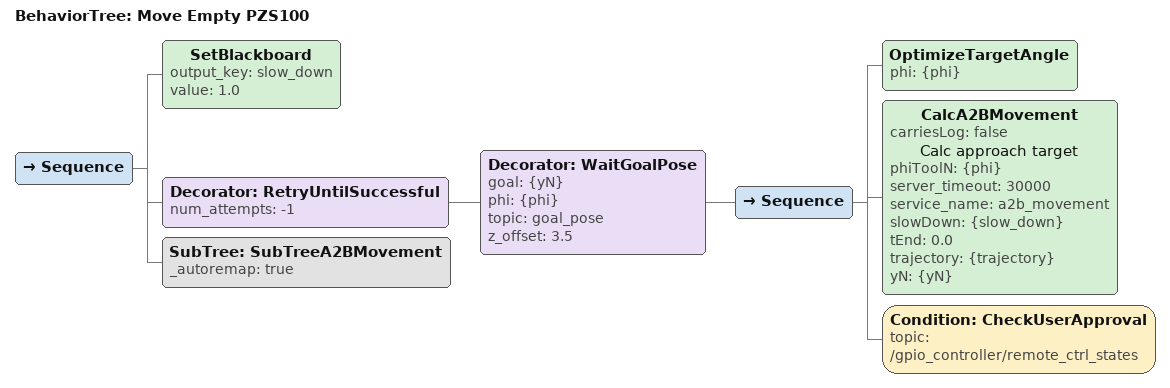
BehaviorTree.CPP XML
<?xml version="1.0"?>
<root main_tree_to_execute="Move Empty PZS100" BTCPP_format="4">
  <include
    path="install/epsilon_crane_behavior_tree/share/epsilon_crane_behavior_tree/behavior_trees/subtree_a2b_movement.xml"/>
  <BehaviorTree ID="Move Empty PZS100">
    <Sequence>
      <SetBlackboard output_key="slow_down" value="1.0"/>
      <Decorator ID="RetryUntilSuccessful" num_attempts="-1">
        <Decorator ID="WaitGoalPose" goal="{yN}" phi="{phi}" topic="goal_pose" z_offset="3.5">
          <Sequence>
            <OptimizeTargetAngle phi="{phi}"/>
            <CalcA2BMovement carriesLog="false"
              name="Calc approach target" phiToolN="{phi}"
              server_timeout="30000" service_name="a2b_movement" slowDown="{slow_down}" tEnd="0.0"
              trajectory="{trajectory}" yN="{yN}"/>
            <Condition ID="CheckUserApproval" topic="/gpio_controller/remote_ctrl_states"/>
          </Sequence>
        </Decorator>
      </Decorator>
      <SubTree ID="SubTreeA2BMovement" _autoremap="true"/>
    </Sequence>
  </BehaviorTree>
</root>
